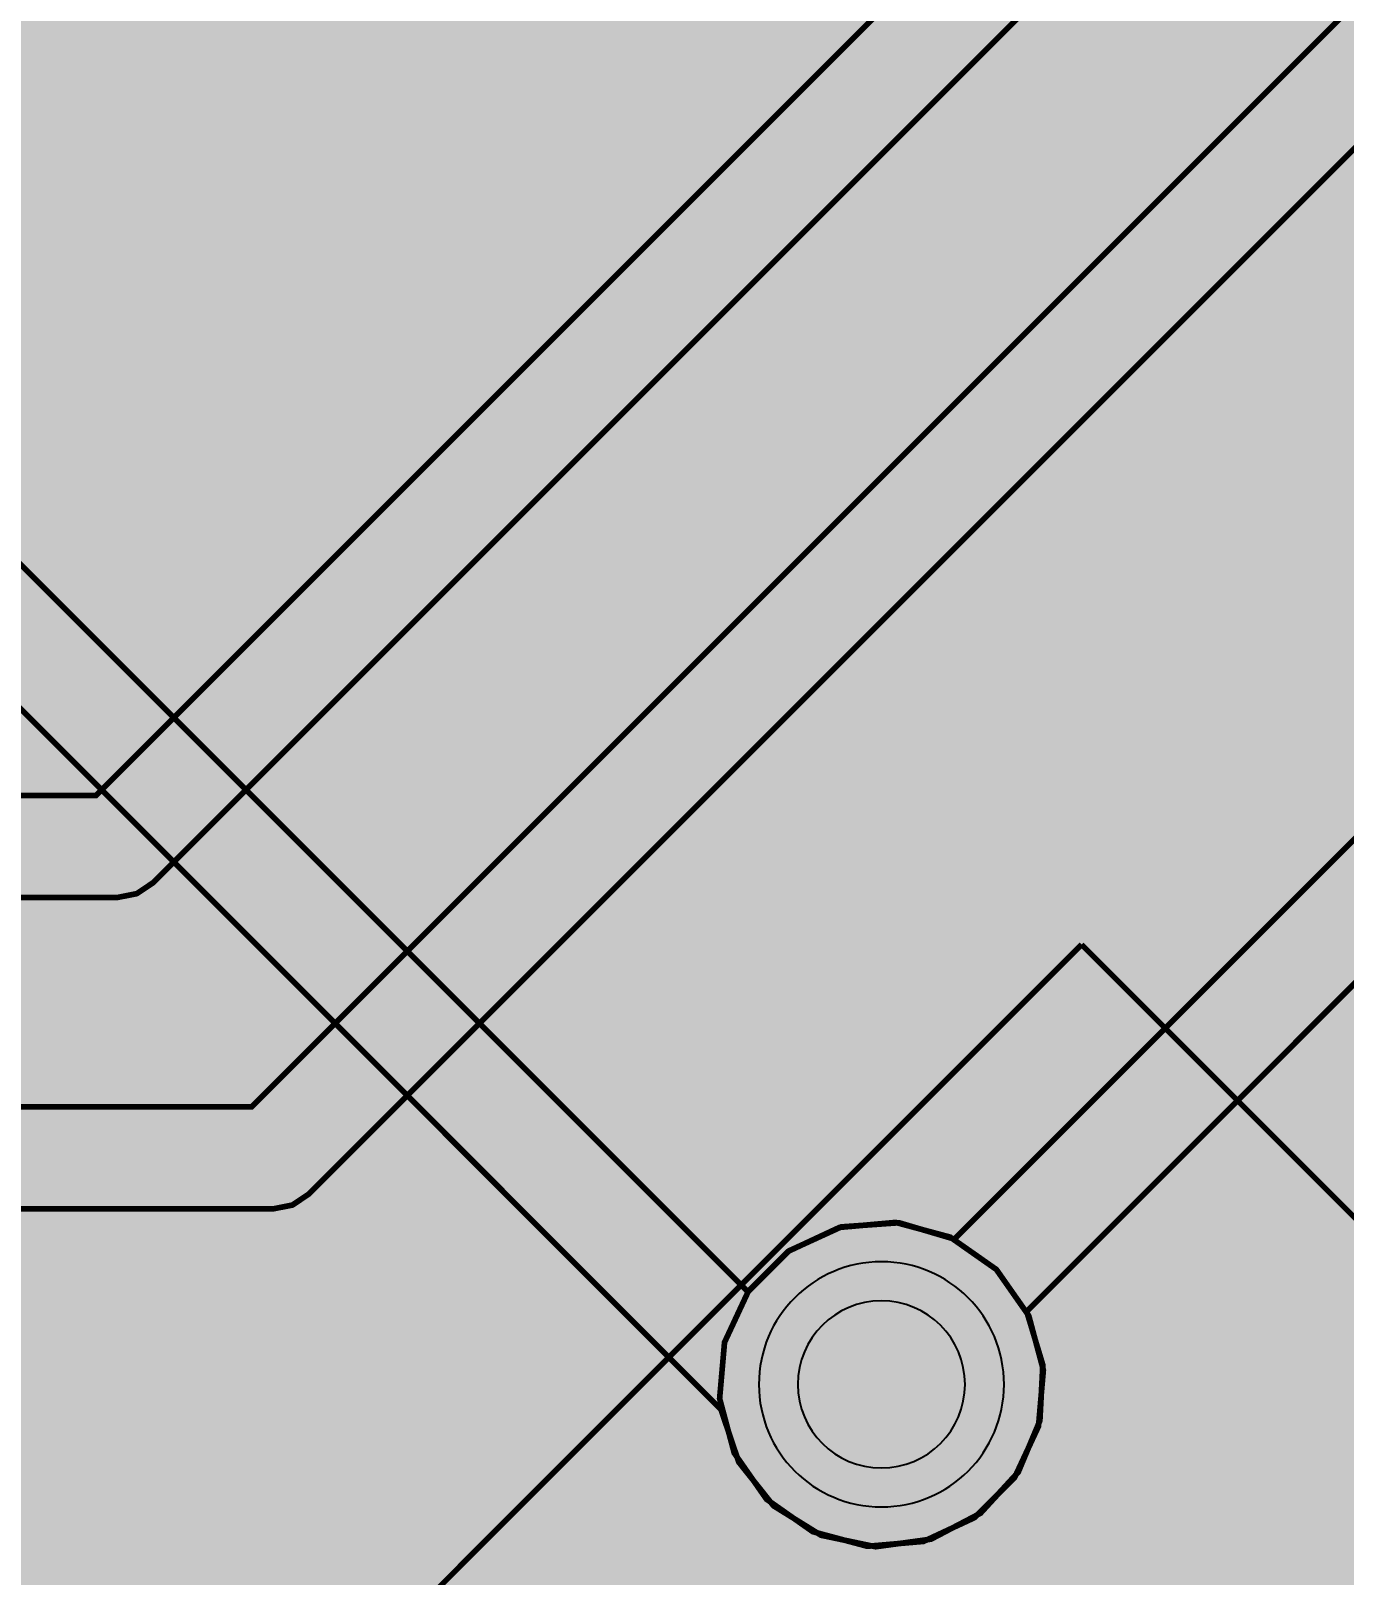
# Model space of a CAD drawing. Header units: millimetres. Extents: x 128 to 251, y -73 to 33.
# Drawn here: x 194.68 to 206.46, y -46.42 to -32.56 of the extents above; entities that cross this region are included whole.
import ezdxf
from ezdxf.enums import TextEntityAlignment as Align

# ---------------------------------------------------------------- set-up
doc = ezdxf.new("R2010")
doc.units = ezdxf.units.MM
doc.header["$MEASUREMENT"] = 0
for name, color, linetype, true_color in [('Bottom-Layer', 7, 'Continuous', 0x0000ff), ('Bottom-Paste-Mask-Layer', 7, 'Continuous', 0x800000), ('Bottom-Silkscreen-Layer', 7, 'Continuous', 0x66cc33), ('Bottom-Solder-Mask-Layer', 7, 'Continuous', 0xaa00ff), ('F.Courtyard', 7, 'Continuous', 0x022880), ('Hole-Layer', 7, 'Continuous', 0x222222), ('Multi-Layer', 7, 'Continuous', 0xc0c0c0), ('Top-Assembly-Layer', 7, 'Continuous', 0x33cc99), ('Top-Layer', 7, 'Continuous', 0xff0000), ('Top-Paste-Mask-Layer', 7, 'Continuous', 0x808080), ('Top-Silkscreen-Layer', 7, 'Continuous', 0xffcc00), ('Top-Solder-Mask-Layer', 7, 'Continuous', 0x800080), ('User.Drawings', 7, 'Continuous', 0x0229e8)]:
    doc.layers.add(name, color=color, linetype=linetype, true_color=true_color)
doc.styles.get("Standard").update_dxf_attribs({"font": 'arial.ttf'})

msp = doc.modelspace()

# ---------------------------------------------------------------- hatches: boundary and pattern name
at = {"layer": 'Bottom-Layer'}
for points in [[(139.908, 21.105), (140.301, 21.105), (139.878, 20.881), (139.56, 20.524), (139.385, 20.08), (139.375, 19.602), (139.531, 19.15), (139.833, 18.78), (140.246, 18.538), (140.716, 18.454), (141.187, 18.538), (141.599, 18.78), (141.902, 19.15), (142.058, 19.602), (142.048, 20.08), (141.873, 20.524), (141.554, 20.881), (141.132, 21.105), (163.541, 21.105), (163.584, 21.107), (163.626, 21.115), (163.864, 21.098), (164.047, 20.945), (164.108, 20.714), (164.107, 20.705), (164.107, 20.695), (164.107, 15.941), (164.15, 15.447), (164.358, 14.996), (164.707, 14.641), (165.154, 14.426), (165.648, 14.374), (166.475, 14.374), (166.293, 14.159), (166.228, 13.885), (166.228, 12.785), (166.31, 12.481), (166.532, 12.258), (166.836, 12.177), (167.936, 12.177), (168.24, 12.258), (168.463, 12.481), (168.544, 12.785), (168.544, 13.885), (168.479, 14.159), (168.298, 14.374), (185.166, 14.376), (185.189, 14.374), (185.213, 14.374), (185.291, 14.376), (185.771, 14.283), (186.183, 14.018), (186.468, 13.621), (186.586, 13.147), (186.586, 10.433), (186.577, 9.929), (186.723, 9.445), (187.009, 9.03), (187.408, 8.722), (187.883, 8.55), (188.387, 8.532), (203.241, 8.641), (202.829, 8.401), (202.526, 8.035), (202.368, 7.586), (202.375, 7.11), (202.545, 6.665), (202.858, 6.307), (203.276, 6.079), (203.747, 6.008), (204.213, 6.105), (204.617, 6.356), (204.909, 6.732), (205.054, 7.185), (205.034, 7.66), (204.851, 8.1), (204.528, 8.449), (204.104, 8.665), (204.634, 8.898), (205.079, 9.268), (205.405, 9.747), (205.585, 10.297), (205.589, 10.327), (205.59, 10.358), (205.591, 13.287), (205.714, 13.592), (205.933, 13.837), (206.223, 13.993), (230.64, 13.993), (230.657, 13.993), (230.674, 13.995), (231.034, 13.948), (231.338, 13.746), (231.522, 13.432), (231.549, 13.07), (231.545, 13.043), (231.544, 13.017), (231.544, -4.89), (231.561, -5.618), (231.753, -6.32), (232.11, -6.955), (232.609, -7.485), (233.221, -7.879), (236.511, -9.687), (236.878, -10.054), (236.878, -18.76), (220.036, -47.654), (220, -47.741), (219.987, -47.835), (219.987, -49.818), (205.252, -65.512), (204.899, -65.718), (204.522, -65.877), (204.798, -65.5), (204.931, -65.051), (204.903, -64.585), (204.719, -64.155), (204.399, -63.813), (203.983, -63.6), (203.519, -63.54), (203.063, -63.642), (202.668, -63.892), (202.381, -64.262), (202.237, -64.706), (202.252, -65.174), (202.424, -65.608), (202.734, -65.959), (202.032, -65.693), (201.412, -65.269), (190.417, -54.469), (189.885, -54.039), (189.272, -53.734), (188.608, -53.57), (187.924, -53.554), (187.252, -53.686), (186.626, -53.961), (186.074, -54.365), (186.07, -54.368), (186.067, -54.372), (179.529, -60.687), (178.91, -61.051), (178.228, -61.276), (177.513, -61.353), (176.799, -61.277), (176.116, -61.053), (175.496, -60.689), (163.679, -48.655), (163.279, -48.335), (162.795, -48.168), (162.283, -48.173), (161.802, -48.349), (161.408, -48.677), (161.394, -48.695), (161.382, -48.713), (159.334, -51.863), (159.102, -52.068), (158.808, -52.169), (158.498, -52.15), (158.218, -52.014), (158.204, -52.004), (158.19, -51.995), (143.718, -43.141), (143.28, -42.7), (142.939, -42.181), (142.708, -41.604), (142.597, -40.993), (142.597, -40.989), (142.597, -40.985), (141.856, -33.79), (142.235, -34.091), (142.696, -34.239), (143.179, -34.217), (143.624, -34.026), (143.974, -33.692), (144.184, -33.256), (144.228, -32.774), (144.1, -32.307), (143.817, -31.914), (143.414, -31.646), (142.942, -31.537), (142.462, -31.599), (142.035, -31.826), (141.714, -32.189), (141.714, -31.591), (141.709, -30.467), (141.709, -2.111), (141.701, -2.033), (141.676, -1.959), (141.427, -1.592), (141.077, -1.321), (140.661, -1.172), (140.629, -1.168), (140.597, -1.166), (139.838, -1.166), (139.818, -1.167), (139.797, -1.168), (139.527, -1.118), (139.336, -0.921), (139.292, -0.649), (139.295, -0.624), (139.296, -0.598), (139.293, 20.608), (139.376, 20.878), (139.588, 21.063), (139.867, 21.107), (139.887, 21.106)], [(196.661, -42.214), (194.409, -42.214), (194.146, -42.045), (193.835, -42.016), (193.544, -42.132), (193.34, -42.368), (193.266, -42.672), (193.34, -42.976), (193.544, -43.212), (193.835, -43.328), (194.146, -43.299), (194.409, -43.13), (196.85, -43.13), (197.026, -43.095), (197.174, -42.996), (211.525, -28.645), (211.625, -28.496), (211.66, -28.321), (211.66, -11.401), (211.828, -11.138), (211.858, -10.827), (211.741, -10.537), (211.505, -10.333), (211.201, -10.259), (210.898, -10.333), (210.661, -10.537), (210.545, -10.827), (210.575, -11.138), (210.743, -11.401), (210.743, -28.131)], [(195.264, -39.42), (176.899, -39.42), (176.655, -38.97), (176.271, -38.632), (175.794, -38.447), (175.282, -38.439), (174.799, -38.607), (174.404, -38.933), (174.146, -39.374), (174.056, -39.878), (174.146, -40.382), (174.404, -40.824), (174.799, -41.149), (175.282, -41.318), (175.794, -41.309), (176.271, -41.124), (176.655, -40.786), (176.899, -40.336), (195.453, -40.336), (195.629, -40.301), (195.777, -40.202), (207.525, -28.455), (207.624, -28.306), (207.659, -28.131), (207.659, -13.878), (207.832, -13.602), (207.853, -13.277), (207.716, -12.981), (207.455, -12.786), (207.132, -12.739), (206.826, -12.851), (206.611, -13.096), (206.538, -13.414), (200.471, -19.481), (200.267, -19.481), (200.023, -19.031), (199.639, -18.693), (199.162, -18.508), (198.65, -18.499), (198.167, -18.668), (197.772, -18.994), (197.514, -19.435), (197.424, -19.939), (197.514, -20.443), (197.772, -20.885), (198.167, -21.21), (198.65, -21.379), (199.162, -21.37), (199.639, -21.185), (200.023, -20.847), (200.267, -20.397), (200.66, -20.397), (200.836, -20.362), (200.984, -20.263), (206.743, -14.505), (206.743, -27.941)], [(201.28, -45.735), (201.695, -46.026), (202.184, -46.157), (202.689, -46.113), (203.148, -45.899), (203.506, -45.54), (203.72, -45.081), (203.764, -44.577), (203.633, -44.088), (203.342, -43.673), (202.928, -43.383), (202.438, -43.251), (201.934, -43.296), (201.475, -43.51), (201.117, -43.868), (200.903, -44.327), (200.859, -44.831), (200.99, -45.32)], [(201.211, -44.704, 1), (203.411, -44.704, 1)]]:
    msp.add_hatch(color=256, dxfattribs=at).paths.add_polyline_path(points)
at = {"layer": 'Bottom-Paste-Mask-Layer'}
msp.add_hatch(color=256, dxfattribs=at).paths.add_polyline_path([(201.211, -44.704, 1), (203.411, -44.704, 1)])
at = {"layer": 'Bottom-Solder-Mask-Layer'}
msp.add_hatch(color=256, dxfattribs=at).paths.add_polyline_path([(201.211, -44.704, 1), (203.411, -44.704, 1)])
at = {"layer": 'Hole-Layer'}
msp.add_hatch(color=256, dxfattribs=at).paths.add_polyline_path([(201.561, -44.704, 1), (203.061, -44.704, 1)])
at = {"layer": 'Multi-Layer'}
msp.add_hatch(color=256, dxfattribs=at).paths.add_polyline_path([(201.211, -44.704, 1), (203.411, -44.704, 1)])
msp.add_hatch(color=256, dxfattribs=at).paths.add_polyline_path([(201.211, -44.704, 1), (203.411, -44.704, 1)])
msp.add_hatch(color=256, dxfattribs=at).paths.add_polyline_path([(201.211, -44.704, 1), (203.411, -44.704, 1)])
at = {"layer": 'Top-Layer'}
for points in [[(139.908, 21.105), (140.301, 21.105), (139.878, 20.881), (139.56, 20.524), (139.385, 20.08), (139.375, 19.602), (139.531, 19.15), (139.833, 18.78), (140.246, 18.538), (140.716, 18.454), (141.187, 18.538), (141.599, 18.78), (141.902, 19.15), (142.058, 19.602), (142.048, 20.08), (141.873, 20.524), (141.554, 20.881), (141.132, 21.105), (163.541, 21.105), (163.584, 21.107), (163.626, 21.115), (163.864, 21.098), (164.047, 20.945), (164.108, 20.714), (164.107, 20.705), (164.107, 20.695), (164.107, 15.941), (164.15, 15.447), (164.358, 14.996), (164.707, 14.641), (165.154, 14.426), (165.648, 14.374), (166.475, 14.374), (166.293, 14.159), (166.228, 13.885), (166.228, 12.825), (162.744, 9.341), (162.645, 9.192), (162.61, 9.017), (162.61, 0.86), (162.441, 0.597), (162.412, 0.286), (162.528, -0.004), (162.765, -0.208), (163.068, -0.282), (163.372, -0.208), (163.608, -0.004), (163.725, 0.286), (163.695, 0.597), (163.526, 0.86), (163.526, 8.827), (166.876, 12.177), (167.936, 12.177), (168.24, 12.258), (168.463, 12.481), (168.544, 12.785), (168.544, 12.877), (178.246, 12.877), (184.334, 6.788), (184.483, 6.689), (184.658, 6.654), (196.026, 6.654), (198.304, 4.375), (198.453, 4.276), (198.628, 4.241), (205.359, 4.241), (205.535, 4.276), (205.683, 4.375), (207.2, 5.892), (208.002, 5.892), (208.263, 5.498), (208.656, 5.234), (209.119, 5.142), (211.019, 5.142), (211.482, 5.234), (211.874, 5.496), (212.136, 5.888), (212.228, 6.35), (212.136, 6.812), (211.874, 7.204), (211.482, 7.466), (211.019, 7.558), (209.119, 7.558), (208.656, 7.466), (208.263, 7.202), (208.002, 6.808), (207.01, 6.808), (206.835, 6.773), (206.686, 6.674), (205.17, 5.157), (198.818, 5.157), (196.539, 7.436), (196.391, 7.535), (196.215, 7.57), (184.848, 7.57), (178.759, 13.659), (178.611, 13.758), (178.435, 13.793), (168.544, 13.793), (168.544, 13.885), (168.479, 14.159), (168.298, 14.374), (185.166, 14.376), (185.189, 14.374), (185.213, 14.374), (185.291, 14.376), (185.771, 14.283), (186.183, 14.018), (186.468, 13.621), (186.586, 13.147), (186.586, 10.433), (186.577, 9.929), (186.723, 9.445), (187.009, 9.03), (187.408, 8.722), (187.883, 8.55), (188.387, 8.532), (203.241, 8.641), (202.829, 8.401), (202.526, 8.035), (202.368, 7.586), (202.375, 7.11), (202.545, 6.665), (202.858, 6.307), (203.276, 6.079), (203.747, 6.008), (204.213, 6.105), (204.617, 6.356), (204.909, 6.732), (205.054, 7.185), (205.034, 7.66), (204.851, 8.1), (204.528, 8.449), (204.104, 8.665), (204.634, 8.898), (205.079, 9.268), (205.405, 9.747), (205.585, 10.297), (205.589, 10.327), (205.59, 10.358), (205.591, 13.287), (205.714, 13.592), (205.933, 13.837), (206.223, 13.993), (230.64, 13.993), (230.657, 13.993), (230.674, 13.995), (231.034, 13.948), (231.338, 13.746), (231.522, 13.432), (231.549, 13.07), (231.545, 13.043), (231.544, 13.017), (231.544, -4.89), (231.561, -5.618), (231.753, -6.32), (232.11, -6.955), (232.609, -7.485), (233.221, -7.879), (236.511, -9.687), (236.878, -10.054), (236.878, -18.76), (220.036, -47.654), (220, -47.741), (219.987, -47.835), (219.987, -49.818), (205.252, -65.512), (204.899, -65.718), (204.522, -65.877), (204.798, -65.5), (204.931, -65.051), (204.903, -64.585), (204.719, -64.155), (204.399, -63.813), (203.983, -63.6), (203.519, -63.54), (203.063, -63.642), (202.668, -63.892), (202.381, -64.262), (202.237, -64.706), (202.252, -65.174), (202.424, -65.608), (202.734, -65.959), (202.032, -65.693), (201.412, -65.269), (190.417, -54.469), (189.885, -54.039), (189.272, -53.734), (188.608, -53.57), (187.924, -53.554), (187.252, -53.686), (186.626, -53.961), (186.074, -54.365), (186.07, -54.368), (186.067, -54.372), (179.529, -60.687), (178.91, -61.051), (178.228, -61.276), (177.513, -61.353), (176.799, -61.277), (176.116, -61.053), (175.496, -60.689), (163.679, -48.655), (163.279, -48.335), (162.795, -48.168), (162.283, -48.173), (161.802, -48.349), (161.408, -48.677), (161.394, -48.695), (161.382, -48.713), (159.334, -51.863), (159.102, -52.068), (158.808, -52.169), (158.498, -52.15), (158.218, -52.014), (158.204, -52.004), (158.19, -51.995), (143.718, -43.141), (143.28, -42.7), (142.939, -42.181), (142.708, -41.604), (142.597, -40.993), (142.597, -40.989), (142.597, -40.985), (141.856, -33.79), (142.235, -34.091), (142.696, -34.239), (143.179, -34.217), (143.624, -34.026), (143.974, -33.692), (144.184, -33.256), (144.228, -32.774), (144.1, -32.307), (143.817, -31.914), (143.414, -31.646), (142.942, -31.537), (142.462, -31.599), (142.035, -31.826), (141.714, -32.189), (141.714, -31.591), (141.709, -30.467), (141.709, -2.111), (141.701, -2.033), (141.676, -1.959), (141.427, -1.592), (141.077, -1.321), (140.661, -1.172), (140.629, -1.168), (140.597, -1.166), (139.838, -1.166), (139.818, -1.167), (139.797, -1.168), (139.527, -1.118), (139.336, -0.921), (139.292, -0.649), (139.295, -0.624), (139.296, -0.598), (139.293, 20.608), (139.376, 20.878), (139.588, 21.063), (139.867, 21.107), (139.887, 21.106)], [(230.174, -4.128), (225.228, -9.074), (225.129, -9.223), (225.094, -9.398), (225.094, -21.273), (202.966, -43.401), (202.469, -43.254), (201.951, -43.291), (201.479, -43.507), (201.113, -43.874), (185.283, -28.044), (185.216, -27.738), (185.017, -27.497), (184.73, -27.375), (184.418, -27.397), (184.151, -27.56), (183.988, -27.826), (183.966, -28.138), (184.089, -28.426), (184.33, -28.625), (184.635, -28.691), (200.87, -44.927), (201.031, -45.402), (201.343, -45.794), (201.769, -46.058), (202.259, -46.161), (202.756, -46.093), (203.2, -45.86), (203.539, -45.491), (203.733, -45.029), (203.759, -44.529), (203.614, -44.049), (225.876, -21.787), (225.976, -21.638), (226.011, -21.463), (226.011, -9.588), (230.956, -4.642), (231.056, -4.493), (231.091, -4.318), (231.091, 0.381), (231.056, 0.556), (230.956, 0.705), (230.067, 1.594), (229.919, 1.693), (229.743, 1.728), (229.387, 1.728), (229.126, 2.122), (228.733, 2.386), (228.269, 2.478), (226.369, 2.478), (225.907, 2.386), (225.515, 2.124), (225.253, 1.732), (225.161, 1.27), (225.253, 0.808), (225.515, 0.416), (225.907, 0.154), (226.369, 0.062), (228.269, 0.062), (228.733, 0.154), (229.126, 0.418), (229.387, 0.812), (229.554, 0.812), (230.174, 0.191)], [(201.211, -44.704, 1), (203.411, -44.704, 1)]]:
    msp.add_hatch(color=256, dxfattribs=at).paths.add_polyline_path(points)
at = {"layer": 'Top-Paste-Mask-Layer'}
msp.add_hatch(color=256, dxfattribs=at).paths.add_polyline_path([(201.211, -44.704, 1), (203.411, -44.704, 1)])
at = {"layer": 'Top-Silkscreen-Layer'}
for points in [[(189.224, -35.693), (189.144, -35.701), (189.042, -35.712), (188.985, -35.721), (188.893, -35.737), (188.858, -35.743), (188.779, -35.757), (188.736, -35.766), (188.684, -35.777), (188.656, -35.786), (188.597, -35.803), (188.563, -35.812), (188.526, -35.82), (188.491, -35.831), (188.455, -35.842), (188.424, -35.856), (188.407, -35.862), (188.388, -35.843), (188.369, -35.82), (188.261, -35.831), (188.206, -35.883), (188.194, -35.898), (188.181, -35.922), (188.169, -35.941), (188.154, -35.962), (188.133, -35.988), (188.112, -36.013), (188.099, -36.033), (188.086, -36.055), (188.074, -36.076), (188.064, -36.094), (188.049, -36.115), (188.033, -36.138), (188.021, -36.157), (188.008, -36.179), (187.995, -36.201), (187.983, -36.222), (187.97, -36.247), (187.957, -36.269), (187.947, -36.29), (187.931, -36.318), (187.913, -36.346), (187.901, -36.37), (187.888, -36.389), (187.876, -36.413), (187.868, -36.43), (187.845, -36.459), (187.833, -36.479), (187.815, -36.506), (187.799, -36.532), (187.784, -36.56), (187.766, -36.588), (187.754, -36.61), (187.741, -36.634), (187.728, -36.655), (187.716, -36.679), (187.7, -36.711), (187.687, -36.735), (187.677, -36.756), (187.665, -36.786), (187.65, -36.815), (187.637, -36.836), (187.624, -36.862), (187.611, -36.888), (187.601, -36.9), (187.586, -36.929), (187.571, -36.969), (187.558, -36.995), (187.537, -37.028), (187.516, -37.063), (187.501, -37.087), (187.488, -37.108), (187.477, -37.139), (187.473, -37.161), (187.452, -37.192), (187.439, -37.221), (187.423, -37.252), (187.412, -37.278), (187.399, -37.31), (187.385, -37.339), (187.37, -37.365), (187.357, -37.396), (187.347, -37.423), (187.334, -37.45), (187.318, -37.485), (187.311, -37.509), (187.291, -37.547), (187.278, -37.578), (187.265, -37.615), (187.26, -37.633), (187.228, -37.682), (187.213, -37.716), (187.199, -37.748), (187.184, -37.781), (187.169, -37.814), (187.156, -37.844), (187.143, -37.878), (187.13, -37.913), (187.118, -37.95), (187.105, -37.986), (187.092, -38.027), (187.08, -38.067), (187.067, -38.103), (187.057, -38.135), (187.036, -38.199), (187.031, -38.218), (187.011, -38.275), (187, -38.303), (186.986, -38.346), (186.974, -38.388), (186.951, -38.454), (186.938, -38.493), (186.923, -38.546), (186.911, -38.588), (186.889, -38.659), (186.876, -38.702), (186.866, -38.756), (186.855, -38.808), (186.84, -38.865), (186.826, -38.928), (186.811, -39), (186.8, -39.06), (186.787, -39.124), (186.773, -39.2), (186.759, -39.277), (186.746, -39.35), (186.733, -39.433), (186.72, -39.523), (186.707, -39.626), (186.697, -39.704), (186.69, -39.855), (186.69, -40.005), (186.909, -40.005), (187.128, -40.005), (187.129, -39.836), (187.128, -39.655), (187.135, -39.51), (187.143, -39.485), (187.148, -39.44), (187.151, -39.267), (187.166, -39.187), (187.181, -39.045), (187.191, -38.973), (187.206, -38.857), (187.216, -38.805), (187.232, -38.717), (187.246, -38.644), (187.259, -38.581), (187.271, -38.521), (187.284, -38.475), (187.287, -38.446), (187.316, -38.441), (187.351, -38.431), (187.452, -38.422), (187.581, -38.412), (188.278, -38.411), (188.4, -38.422), (188.507, -38.427), (188.626, -38.444), (188.706, -38.455), (188.785, -38.466), (188.867, -38.477), (188.923, -38.487), (188.977, -38.495), (189.014, -38.505), (189.055, -38.514), (189.094, -38.518), (189.187, -38.538), (189.247, -38.548), (189.3, -38.559), (189.358, -38.57), (189.416, -38.58), (189.493, -38.594), (189.529, -38.602), (189.61, -38.617), (189.636, -38.624), (189.719, -38.639), (189.753, -38.647), (189.805, -38.659), (189.855, -38.67), (189.906, -38.68), (189.949, -38.689), (190.017, -38.703), (190.054, -38.712), (190.103, -38.724), (190.149, -38.734), (190.18, -38.744), (190.288, -38.772), (190.328, -38.78), (190.379, -38.793), (190.435, -38.806), (190.48, -38.817), (190.528, -38.828), (190.575, -38.838), (190.634, -38.851), (190.677, -38.862), (190.72, -38.871), (190.762, -38.881), (190.81, -38.895), (190.857, -38.906), (190.91, -38.917), (190.952, -38.925), (191.009, -38.94), (191.038, -38.949), (191.082, -38.96), (191.125, -38.971), (191.168, -38.982), (191.218, -38.994), (191.256, -39.006), (191.32, -39.023), (191.386, -39.043), (191.419, -39.054), (191.469, -39.064), (191.521, -39.077), (191.562, -39.086), (191.599, -39.094), (191.646, -39.108), (191.696, -39.121), (191.743, -39.13), (191.792, -39.141), (191.841, -39.153), (191.881, -39.161), (191.945, -39.176), (191.979, -39.185), (192.025, -39.196), (192.071, -39.207), (192.117, -39.218), (192.165, -39.228), (192.208, -39.24), (192.253, -39.25), (192.359, -39.277), (192.408, -39.289), (192.447, -39.296), (192.494, -39.308), (192.559, -39.322), (192.615, -39.335), (192.668, -39.343), (192.721, -39.353), (192.784, -39.366), (192.839, -39.377), (192.926, -39.39), (192.962, -39.397), (193.054, -39.412), (193.094, -39.421), (193.157, -39.432), (193.212, -39.44), (193.312, -39.455), (193.363, -39.464), (193.438, -39.476), (193.508, -39.486), (193.582, -39.498), (193.665, -39.509), (193.719, -39.519), (193.772, -39.528), (193.823, -39.532), (193.93, -39.55), (194.009, -39.556), (194.123, -39.57), (194.248, -39.58), (194.367, -39.59), (194.562, -39.603), (194.678, -39.61), (194.958, -39.625), (195.173, -39.632), (195.993, -39.631), (196.087, -39.625), (196.218, -39.609), (196.29, -39.601), (196.37, -39.591), (196.43, -39.58), (196.5, -39.567), (196.56, -39.556), (196.615, -39.545), (196.667, -39.531), (196.768, -39.505), (196.806, -39.497), (196.844, -39.486), (196.875, -39.477), (196.924, -39.464), (196.959, -39.454), (197.004, -39.444), (197.043, -39.432), (197.084, -39.422), (197.124, -39.41), (197.167, -39.397), (197.201, -39.386), (197.23, -39.378), (197.266, -39.367), (197.303, -39.355), (197.341, -39.344), (197.377, -39.332), (197.41, -39.321), (197.45, -39.307), (197.477, -39.296), (197.496, -39.29), (197.51, -39.283), (197.57, -39.26), (197.625, -39.238), (197.648, -39.228), (197.677, -39.217), (197.705, -39.207), (197.732, -39.196), (197.757, -39.184), (197.78, -39.176), (197.809, -39.166), (197.84, -39.153), (197.867, -39.142), (197.902, -39.129), (197.937, -39.116), (197.958, -39.107), (197.984, -39.096), (198.008, -39.086), (198.034, -39.075), (198.06, -39.064), (198.081, -39.055), (198.154, -39.018), (198.17, -39.008), (198.181, -39.004), (198.205, -38.994), (198.235, -38.981), (198.259, -38.97), (198.281, -38.959), (198.3, -38.948), (198.32, -38.94), (198.35, -38.929), (198.373, -38.918), (198.393, -38.908), (198.426, -38.893), (198.447, -38.882), (198.461, -38.873), (198.489, -38.86), (198.513, -38.849), (198.544, -38.836), (198.571, -38.824), (198.592, -38.813), (198.639, -38.79), (198.676, -38.77), (198.689, -38.763), (198.704, -38.755), (198.721, -38.746), (198.73, -38.74), (198.755, -38.725), (198.78, -38.71), (198.8, -38.702), (198.828, -38.688), (198.846, -38.677), (198.862, -38.669), (198.886, -38.658), (198.905, -38.647), (198.929, -38.636), (198.955, -38.623), (198.969, -38.613), (198.985, -38.605), (199.009, -38.593), (199.031, -38.58), (199.046, -38.57), (199.062, -38.561), (199.076, -38.553), (199.099, -38.54), (199.123, -38.527), (199.135, -38.518), (199.148, -38.51), (199.168, -38.5), (199.194, -38.487), (199.211, -38.475), (199.223, -38.467), (199.245, -38.456), (199.266, -38.445), (199.284, -38.435), (199.307, -38.422), (199.331, -38.409), (199.351, -38.398), (199.364, -38.391), (199.39, -38.376), (199.409, -38.364), (199.424, -38.355), (199.439, -38.346), (199.459, -38.336), (199.483, -38.324), (199.534, -38.293), (199.568, -38.271), (199.606, -38.246), (199.623, -38.235), (199.629, -38.231), (199.646, -38.222), (199.67, -38.207), (199.703, -38.184), (199.74, -38.162), (199.79, -38.131), (199.81, -38.119), (199.822, -38.111), (199.843, -38.1), (199.868, -38.087), (199.885, -38.076), (199.9, -38.065), (199.916, -38.054), (199.928, -38.046), (199.939, -38.037), (199.993, -38.003), (200.016, -37.989), (200.025, -37.982), (200.04, -37.971), (200.055, -37.958), (200.065, -37.951), (200.088, -37.94), (200.114, -37.925), (200.126, -37.915), (200.139, -37.906), (200.154, -37.895), (200.169, -37.885), (200.224, -37.851), (200.246, -37.84), (200.256, -37.832), (200.271, -37.819), (200.284, -37.807), (200.292, -37.801), (200.31, -37.79), (200.328, -37.779), (200.379, -37.746), (200.401, -37.732), (200.411, -37.722), (200.424, -37.713), (200.437, -37.704), (200.449, -37.694), (200.474, -37.68), (200.504, -37.659), (200.532, -37.639), (200.548, -37.629), (200.564, -37.617), (200.597, -37.593), (200.628, -37.571), (200.658, -37.552), (200.691, -37.53), (200.723, -37.507), (200.742, -37.488), (200.751, -37.48), (200.863, -37.402), (200.884, -37.388), (200.892, -37.38), (200.9, -37.371), (200.97, -37.324), (201.027, -37.28), (201.068, -37.249), (201.08, -37.242), (201.174, -37.161), (201.182, -37.156), (201.282, -37.081), (201.278, -37.032), (201.259, -37.017), (200.61, -37.017), (199.953, -37.013), (199.96, -36.975), (199.974, -36.951), (199.989, -36.923), (199.999, -36.907), (200.011, -36.887), (200.027, -36.86), (200.043, -36.833), (200.055, -36.81), (200.068, -36.789), (200.081, -36.764), (200.088, -36.748), (200.106, -36.719), (200.113, -36.705), (200.131, -36.676), (200.142, -36.66), (200.155, -36.646), (200.186, -36.598), (200.208, -36.566), (200.217, -36.553), (200.23, -36.532), (200.243, -36.51), (200.256, -36.491), (200.269, -36.471), (200.282, -36.446), (200.295, -36.423), (200.308, -36.4), (200.32, -36.379), (200.333, -36.356), (200.345, -36.335), (200.358, -36.313), (200.368, -36.293), (200.386, -36.263), (200.393, -36.251), (200.411, -36.221), (200.421, -36.206), (200.435, -36.187), (200.444, -36.17), (200.472, -36.13), (200.525, -36.053), (200.532, -36.015), (200.531, -35.986), (200.512, -35.981), (200.427, -35.99), (200.4, -36.007), (200.381, -36.019), (200.368, -36.022), (200.344, -36.032), (200.316, -36.046), (200.294, -36.056), (200.266, -36.069), (200.243, -36.078), (200.224, -36.089), (200.196, -36.104), (200.173, -36.112), (200.145, -36.123), (200.118, -36.134), (200.096, -36.142), (200.068, -36.155), (200.046, -36.166), (200.026, -36.179), (200.009, -36.19), (199.996, -36.194), (199.971, -36.204), (199.941, -36.217), (199.917, -36.228), (199.891, -36.239), (199.866, -36.25), (199.837, -36.26), (199.811, -36.271), (199.781, -36.282), (199.747, -36.293), (199.723, -36.304), (199.692, -36.317), (199.666, -36.327), (199.64, -36.338), (199.607, -36.349), (199.582, -36.355), (199.536, -36.375), (199.513, -36.385), (199.486, -36.396), (199.461, -36.402), (199.429, -36.415), (199.404, -36.426), (199.381, -36.436), (199.356, -36.447), (199.331, -36.454), (199.308, -36.465), (199.281, -36.473), (199.248, -36.483), (199.208, -36.496), (199.176, -36.508), (199.154, -36.516), (199.104, -36.533), (199.086, -36.538), (199.043, -36.552), (199.013, -36.561), (198.951, -36.579), (198.922, -36.585), (198.895, -36.593), (198.858, -36.605), (198.819, -36.615), (198.777, -36.628), (198.741, -36.638), (198.707, -36.649), (198.666, -36.66), (198.621, -36.673), (198.587, -36.685), (198.573, -36.688), (198.539, -36.698), (198.493, -36.711), (198.462, -36.722), (198.433, -36.731), (198.373, -36.744), (198.33, -36.754), (198.269, -36.77), (198.25, -36.774), (198.186, -36.788), (198.14, -36.797), (198.085, -36.809), (198.029, -36.82), (197.972, -36.831), (197.912, -36.843), (197.858, -36.853), (197.798, -36.865), (197.736, -36.875), (197.673, -36.886), (197.609, -36.896), (197.539, -36.912), (197.493, -36.918), (197.453, -36.924), (197.427, -36.93), (197.389, -36.939), (197.248, -36.958), (197.165, -36.969), (197.08, -36.98), (197.006, -36.989), (196.839, -37.004), (196.775, -37.01), (196.498, -37.026), (195.698, -37.028), (195.658, -37.02), (195.518, -37.013), (195.382, -37.004), (195.216, -36.989), (195.156, -36.983), (195.045, -36.967), (194.974, -36.959), (194.903, -36.944), (194.845, -36.935), (194.719, -36.911), (194.651, -36.896), (194.594, -36.886), (194.54, -36.875), (194.485, -36.864), (194.425, -36.852), (194.37, -36.841), (194.325, -36.832), (194.263, -36.817), (194.233, -36.808), (194.189, -36.797), (194.146, -36.786), (194.1, -36.776), (194.054, -36.765), (194.013, -36.754), (193.975, -36.743), (193.945, -36.732), (193.905, -36.72), (193.87, -36.71), (193.844, -36.704), (193.813, -36.691), (193.714, -36.656), (193.682, -36.645), (193.662, -36.637), (193.635, -36.628), (193.605, -36.618), (193.566, -36.605), (193.533, -36.594), (193.509, -36.585), (193.477, -36.574), (193.438, -36.561), (193.411, -36.551), (193.385, -36.54), (193.357, -36.529), (193.329, -36.518), (193.306, -36.509), (193.282, -36.498), (193.25, -36.485), (193.217, -36.474), (193.183, -36.462), (193.155, -36.452), (193.133, -36.444), (193.113, -36.433), (193.086, -36.422), (193.068, -36.413), (193.052, -36.405), (193.025, -36.393), (192.989, -36.381), (192.953, -36.368), (192.929, -36.357), (192.903, -36.349), (192.87, -36.339), (192.834, -36.325), (192.806, -36.315), (192.777, -36.304), (192.744, -36.293), (192.709, -36.282), (192.678, -36.271), (192.649, -36.26), (192.618, -36.25), (192.588, -36.239), (192.553, -36.228), (192.52, -36.217), (192.489, -36.206), (192.466, -36.196), (192.437, -36.187), (192.361, -36.16), (192.334, -36.149), (192.285, -36.134), (192.256, -36.125), (192.21, -36.112), (192.185, -36.102), (192.148, -36.091), (192.113, -36.081), (192.071, -36.068), (192.034, -36.057), (191.996, -36.046), (191.95, -36.034), (191.909, -36.023), (191.878, -36.015), (191.825, -36.001), (191.799, -35.992), (191.755, -35.981), (191.714, -35.97), (191.674, -35.958), (191.636, -35.948), (191.602, -35.937), (191.503, -35.91), (191.458, -35.9), (191.41, -35.887), (191.365, -35.877), (191.322, -35.866), (191.269, -35.854), (191.218, -35.843), (191.157, -35.833), (191.096, -35.821), (191.077, -35.811), (190.989, -35.803), (190.92, -35.788), (190.866, -35.779), (190.767, -35.764), (190.723, -35.756), (190.643, -35.744), (190.567, -35.733), (190.488, -35.723), (190.394, -35.712), (190.271, -35.701), (190.175, -35.693), (189.7, -35.687)], [(198.831, -37.088), (198.902, -37.126), (198.946, -37.178), (198.961, -37.21), (198.957, -37.41), (198.944, -37.442), (198.93, -37.469), (198.964, -37.539), (198.995, -37.548), (199.02, -37.56), (199.043, -37.573), (199.055, -37.583), (199.068, -37.593), (199.079, -37.605), (199.15, -37.709), (199.163, -37.734), (199.17, -37.754), (199.18, -37.797), (199.131, -37.987), (199.119, -38.005), (199.011, -38.089), (198.992, -38.102), (198.987, -38.106), (198.915, -38.141), (198.888, -38.151), (198.869, -38.16), (198.842, -38.171), (198.809, -38.183), (198.773, -38.196), (198.743, -38.207), (198.697, -38.218), (198.647, -38.229), (198.568, -38.235), (198.5, -38.235), (198.494, -38.224), (198.484, -38.213), (198.473, -38.182), (198.458, -38.125), (198.437, -38.067), (198.415, -38.003), (198.399, -37.951), (198.386, -37.92), (198.376, -37.897), (198.359, -37.844), (198.347, -37.81), (198.334, -37.776), (198.321, -37.737), (198.308, -37.698), (198.295, -37.661), (198.281, -37.624), (198.269, -37.59), (198.257, -37.556), (198.244, -37.523), (198.228, -37.478), (198.219, -37.446), (198.208, -37.417), (198.206, -37.281), (198.233, -37.256), (198.259, -37.238), (198.27, -37.23), (198.292, -37.219), (198.318, -37.208), (198.341, -37.197), (198.368, -37.184), (198.391, -37.174), (198.416, -37.163), (198.441, -37.152), (198.466, -37.142), (198.503, -37.129), (198.535, -37.119), (198.651, -37.09)], [(197.838, -37.402), (197.906, -37.464), (197.918, -37.479), (197.959, -37.552), (197.975, -37.603), (197.99, -37.651), (198.002, -37.7), (198.015, -37.747), (198.029, -37.811), (198.042, -37.867), (198.056, -37.945), (198.07, -38.03), (198.067, -38.261), (198.053, -38.313), (198.046, -38.342), (198.028, -38.379), (198.015, -38.402), (198.002, -38.423), (197.934, -38.504), (197.869, -38.542), (197.828, -38.555), (197.607, -38.554), (197.565, -38.542), (197.518, -38.527), (197.497, -38.518), (197.466, -38.506), (197.44, -38.493), (197.328, -38.4), (197.318, -38.388), (197.302, -38.367), (197.29, -38.347), (197.277, -38.325), (197.265, -38.304), (197.239, -38.246), (197.219, -38.192), (197.204, -38.145), (197.193, -38.112), (197.178, -38.075), (197.163, -38.04), (197.153, -38.006), (197.135, -37.96), (197.126, -37.926), (197.113, -37.888), (197.1, -37.849), (197.087, -37.808), (197.074, -37.759), (197.058, -37.697), (197.061, -37.551), (197.074, -37.53), (197.089, -37.515), (197.104, -37.504), (197.144, -37.5), (197.184, -37.5), (197.213, -37.522), (197.242, -37.549), (197.254, -37.57), (197.269, -37.602), (197.282, -37.636), (197.295, -37.67), (197.306, -37.706), (197.326, -37.775), (197.351, -37.861), (197.368, -37.922), (197.381, -37.961), (197.391, -38.003), (197.404, -38.048), (197.417, -38.089), (197.43, -38.124), (197.445, -38.165), (197.457, -38.203), (197.47, -38.232), (197.486, -38.264), (197.496, -38.285), (197.509, -38.307), (197.522, -38.324), (197.575, -38.362), (197.791, -38.276), (197.799, -38.235), (197.801, -38.082), (197.791, -37.981), (197.778, -37.895), (197.765, -37.833), (197.748, -37.749), (197.736, -37.705), (197.723, -37.664), (197.71, -37.623), (197.696, -37.581), (197.698, -37.447), (197.71, -37.426)], [(198.619, -37.276), (198.594, -37.284), (198.554, -37.294), (198.513, -37.305), (198.478, -37.316), (198.395, -37.347), (198.399, -37.383), (198.412, -37.403), (198.424, -37.429), (198.437, -37.455), (198.452, -37.485), (198.465, -37.513), (198.475, -37.534), (198.488, -37.557), (198.537, -37.596), (198.786, -37.343), (198.778, -37.326), (198.737, -37.29), (198.724, -37.282)], [(196.291, -37.625), (196.379, -37.732), (196.392, -37.765), (196.405, -37.806), (196.415, -37.85), (196.448, -37.974), (196.46, -38.035), (196.476, -38.14), (196.487, -38.244), (196.499, -38.398), (196.516, -38.586), (196.524, -38.613), (196.547, -38.653), (196.645, -38.665), (196.743, -38.656), (196.833, -38.645), (196.892, -38.634), (196.948, -38.623), (197.188, -38.626), (197.204, -38.634), (197.204, -38.692), (197.192, -38.71), (197.121, -38.755), (197.098, -38.764), (197.056, -38.776), (197.015, -38.787), (196.966, -38.798), (196.918, -38.809), (196.867, -38.82), (196.804, -38.832), (196.745, -38.843), (196.694, -38.852), (196.638, -38.862), (196.557, -38.871), (196.365, -38.875), (196.304, -38.822), (196.288, -38.73), (196.277, -38.65), (196.267, -38.602), (196.26, -38.509), (196.247, -38.427), (196.235, -38.35), (196.222, -38.276), (196.209, -38.198), (196.196, -38.117), (196.183, -38.04), (196.17, -37.959), (196.159, -37.835), (196.157, -37.73), (196.17, -37.706), (196.184, -37.675), (196.273, -37.623)], [(198.814, -37.69), (198.759, -37.698), (198.708, -37.71), (198.673, -37.723), (198.646, -37.734), (198.624, -37.743), (198.595, -37.754), (198.571, -37.77), (198.577, -37.874), (198.587, -37.912), (198.599, -37.955), (198.612, -38), (198.72, -38.048), (198.759, -38.035), (198.779, -38.026), (198.807, -38.015), (198.835, -38.005), (198.863, -37.99), (198.885, -37.978), (198.897, -37.971), (198.994, -37.788), (198.984, -37.768), (198.901, -37.7), (198.86, -37.691), (198.834, -37.685)], [(195.634, -37.701), (195.663, -37.711), (195.685, -37.719), (195.709, -37.734), (195.817, -37.827), (195.827, -37.849), (195.826, -37.99), (195.75, -37.993), (195.723, -37.981), (195.7, -37.972), (195.681, -37.961), (195.65, -37.945), (195.497, -37.952), (195.489, -37.956), (195.382, -38.067), (195.371, -38.089), (195.359, -38.124), (195.345, -38.166), (195.345, -38.407), (195.359, -38.462), (195.371, -38.509), (195.382, -38.538), (195.395, -38.57), (195.409, -38.597), (195.425, -38.624), (195.436, -38.643), (195.449, -38.665), (195.467, -38.689), (195.476, -38.699), (195.481, -38.705), (195.56, -38.776), (195.634, -38.802), (195.738, -38.799), (195.782, -38.789), (195.819, -38.776), (195.964, -38.771), (195.979, -38.79), (195.981, -38.911), (195.97, -38.931), (195.905, -38.991), (195.888, -38.999), (195.858, -39.012), (195.832, -39.024), (195.791, -39.034), (195.741, -39.046), (195.512, -39.046), (195.475, -39.036), (195.435, -39.023), (195.41, -39.013), (195.388, -39.002), (195.365, -38.989), (195.293, -38.93), (195.28, -38.922), (195.273, -38.916), (195.259, -38.896), (195.238, -38.87), (195.227, -38.858), (195.222, -38.853), (195.205, -38.817), (195.161, -38.718), (195.117, -38.559), (195.104, -38.482), (195.102, -38.213), (195.12, -38.105), (195.133, -38.056), (195.156, -37.99), (195.179, -37.936), (195.191, -37.91), (195.201, -37.895), (195.214, -37.874), (195.227, -37.855), (195.244, -37.833), (195.331, -37.758), (195.395, -37.722), (195.426, -37.713), (195.461, -37.703)]]:
    msp.add_hatch(color=256, dxfattribs=at).paths.add_polyline_path(points)
at = {"layer": 'Top-Solder-Mask-Layer'}
msp.add_hatch(color=256, dxfattribs=at).paths.add_polyline_path([(201.211, -44.704, 1), (203.411, -44.704, 1)])

# ---------------------------------------------------------------- linework, layer by layer
at = {"layer": 'Bottom-Layer'}
for points, const_width in [([(206.743, -27.941), (195.264, -39.42), (176.899, -39.42), (176.655, -38.97), (176.271, -38.632), (175.794, -38.447), (175.282, -38.439), (174.799, -38.607), (174.404, -38.933), (174.146, -39.374), (174.056, -39.878), (174.146, -40.382), (174.404, -40.824), (174.799, -41.149), (175.282, -41.318), (175.794, -41.309), (176.271, -41.124), (176.655, -40.786), (176.899, -40.336), (195.453, -40.336), (195.629, -40.301), (195.777, -40.202), (207.525, -28.455)], 0.0508), ([(210.743, -28.131), (196.661, -42.214), (194.409, -42.214), (194.146, -42.045), (193.835, -42.016), (193.544, -42.132), (193.34, -42.368), (193.266, -42.672), (193.34, -42.976), (193.544, -43.212), (193.835, -43.328), (194.146, -43.299), (194.409, -43.13), (196.85, -43.13), (197.026, -43.095), (197.174, -42.996), (211.525, -28.645)], 0.0508), ([(195.453, -39.878), (207.201, -28.131)], 0.2), ([(196.85, -42.672), (211.201, -28.321)], 0.2), ([(175.514, -39.878), (195.453, -39.878)], 0.2), ([(196.85, -42.672), (193.929, -42.672)], 0.2)]:
    msp.add_lwpolyline(points, dxfattribs=dict(at, const_width=const_width))
at = {"layer": 'Bottom-Layer', "const_width": 0.0508}
msp.add_lwpolyline([(201.28, -45.735), (201.695, -46.026), (202.184, -46.157), (202.689, -46.113), (203.148, -45.899), (203.506, -45.54), (203.72, -45.081), (203.764, -44.577), (203.633, -44.088), (203.342, -43.673), (202.928, -43.383), (202.438, -43.251), (201.934, -43.296), (201.475, -43.51), (201.117, -43.868), (200.903, -44.327), (200.859, -44.831), (200.99, -45.32)], close=True, dxfattribs=at)
at = {"layer": 'Bottom-Layer'}
msp.add_lwpolyline([(201.211, -44.704, 1), (203.411, -44.704, 1)], format="xyb", close=True, dxfattribs=at)
at = {"layer": 'Bottom-Paste-Mask-Layer'}
msp.add_lwpolyline([(201.211, -44.704, 1), (203.411, -44.704, 1)], format="xyb", close=True, dxfattribs=at)
at = {"layer": 'Bottom-Solder-Mask-Layer'}
msp.add_lwpolyline([(201.211, -44.704, 1), (203.411, -44.704, 1)], format="xyb", close=True, dxfattribs=at)
at = {"layer": 'F.Courtyard', "const_width": 0.05}
for points in [[(194.774, -50.092), (204.107, -40.758)], [(194.774, -50.092), (204.107, -40.758)], [(204.107, -40.758), (213.441, -50.092)], [(204.107, -40.758), (213.441, -50.092)]]:
    msp.add_lwpolyline(points, dxfattribs=at)
at = {"layer": 'Hole-Layer'}
msp.add_lwpolyline([(201.561, -44.704, 1), (203.061, -44.704, 1)], format="xyb", close=True, dxfattribs=at)
at = {"layer": 'Multi-Layer'}
msp.add_lwpolyline([(201.211, -44.704, 1), (203.411, -44.704, 1)], format="xyb", close=True, dxfattribs=at)
msp.add_lwpolyline([(201.211, -44.704, 1), (203.411, -44.704, 1)], format="xyb", close=True, dxfattribs=at)
msp.add_lwpolyline([(201.211, -44.704, 1), (203.411, -44.704, 1)], format="xyb", close=True, dxfattribs=at)
at = {"layer": 'Top-Assembly-Layer', "const_width": 0.1}
for points in [[(195.127, -50.092), (204.107, -41.112)], [(195.127, -50.092), (204.107, -41.112)], [(204.107, -41.112), (213.088, -50.092)], [(204.107, -41.112), (213.088, -50.092)]]:
    msp.add_lwpolyline(points, dxfattribs=at)
at = {"layer": 'Top-Layer'}
for points, const_width in [([(225.094, -21.273), (202.966, -43.401), (202.469, -43.254), (201.951, -43.291), (201.479, -43.507), (201.113, -43.874), (185.283, -28.044)], 0.0508), ([(202.311, -44.704), (225.552, -21.463)], 0.2), ([(184.635, -28.691), (200.87, -44.927), (201.031, -45.402), (201.343, -45.794), (201.769, -46.058), (202.259, -46.161), (202.756, -46.093), (203.2, -45.86), (203.539, -45.491), (203.733, -45.029), (203.759, -44.529), (203.614, -44.049), (225.876, -21.787)], 0.0508), ([(184.62, -28.029), (201.295, -44.704)], 0.2), ([(201.295, -44.704), (202.311, -44.704)], 0.2)]:
    msp.add_lwpolyline(points, dxfattribs=dict(at, const_width=const_width))
msp.add_lwpolyline([(201.211, -44.704, 1), (203.411, -44.704, 1)], format="xyb", close=True, dxfattribs=at)
at = {"layer": 'Top-Paste-Mask-Layer'}
msp.add_lwpolyline([(201.211, -44.704, 1), (203.411, -44.704, 1)], format="xyb", close=True, dxfattribs=at)
at = {"layer": 'Top-Silkscreen-Layer'}
for points, const_width in [([(194.367, -39.59), (194.562, -39.603), (194.678, -39.61), (194.958, -39.625), (195.173, -39.632), (195.993, -39.631), (196.087, -39.625), (196.218, -39.609), (196.29, -39.601), (196.37, -39.591), (196.43, -39.58), (196.5, -39.567), (196.56, -39.556), (196.615, -39.545), (196.667, -39.531), (196.768, -39.505), (196.806, -39.497), (196.844, -39.486), (196.875, -39.477), (196.924, -39.464), (196.959, -39.454), (197.004, -39.444), (197.043, -39.432), (197.084, -39.422), (197.124, -39.41), (197.167, -39.397), (197.201, -39.386), (197.23, -39.378), (197.266, -39.367), (197.303, -39.355), (197.341, -39.344), (197.377, -39.332), (197.41, -39.321), (197.45, -39.307), (197.477, -39.296), (197.496, -39.29), (197.51, -39.283), (197.57, -39.26), (197.625, -39.238), (197.648, -39.228), (197.677, -39.217), (197.705, -39.207), (197.732, -39.196), (197.757, -39.184), (197.78, -39.176), (197.809, -39.166), (197.84, -39.153), (197.867, -39.142), (197.902, -39.129), (197.937, -39.116), (197.958, -39.107), (197.984, -39.096), (198.008, -39.086), (198.034, -39.075), (198.06, -39.064), (198.081, -39.055), (198.154, -39.018), (198.17, -39.008), (198.181, -39.004), (198.205, -38.994), (198.235, -38.981), (198.259, -38.97), (198.281, -38.959), (198.3, -38.948), (198.32, -38.94), (198.35, -38.929), (198.373, -38.918), (198.393, -38.908), (198.426, -38.893), (198.447, -38.882), (198.461, -38.873), (198.489, -38.86), (198.513, -38.849), (198.544, -38.836), (198.571, -38.824), (198.592, -38.813), (198.639, -38.79), (198.676, -38.77), (198.689, -38.763), (198.704, -38.755), (198.721, -38.746), (198.73, -38.74), (198.755, -38.725), (198.78, -38.71), (198.8, -38.702), (198.828, -38.688), (198.846, -38.677), (198.862, -38.669), (198.886, -38.658), (198.905, -38.647), (198.929, -38.636), (198.955, -38.623), (198.969, -38.613), (198.985, -38.605), (199.009, -38.593), (199.031, -38.58), (199.046, -38.57), (199.062, -38.561), (199.076, -38.553), (199.099, -38.54), (199.123, -38.527), (199.135, -38.518), (199.148, -38.51), (199.168, -38.5), (199.194, -38.487), (199.211, -38.475), (199.223, -38.467), (199.245, -38.456), (199.266, -38.445), (199.284, -38.435), (199.307, -38.422), (199.331, -38.409), (199.351, -38.398), (199.364, -38.391), (199.39, -38.376), (199.409, -38.364), (199.424, -38.355), (199.439, -38.346), (199.459, -38.336), (199.483, -38.324), (199.534, -38.293), (199.568, -38.271), (199.606, -38.246), (199.623, -38.235), (199.629, -38.231), (199.646, -38.222), (199.67, -38.207), (199.703, -38.184), (199.74, -38.162), (199.79, -38.131), (199.81, -38.119), (199.822, -38.111), (199.843, -38.1), (199.868, -38.087), (199.885, -38.076), (199.9, -38.065), (199.916, -38.054), (199.928, -38.046), (199.939, -38.037), (199.993, -38.003), (200.016, -37.989), (200.025, -37.982), (200.04, -37.971), (200.055, -37.958), (200.065, -37.951), (200.088, -37.94), (200.114, -37.925), (200.126, -37.915), (200.139, -37.906), (200.154, -37.895), (200.169, -37.885), (200.224, -37.851), (200.246, -37.84), (200.256, -37.832), (200.271, -37.819), (200.284, -37.807), (200.292, -37.801), (200.31, -37.79), (200.328, -37.779), (200.379, -37.746), (200.401, -37.732), (200.411, -37.722), (200.424, -37.713), (200.437, -37.704), (200.449, -37.694), (200.474, -37.68), (200.504, -37.659), (200.532, -37.639), (200.548, -37.629), (200.564, -37.617), (200.597, -37.593), (200.628, -37.571), (200.658, -37.552), (200.691, -37.53), (200.723, -37.507), (200.742, -37.488), (200.751, -37.48), (200.863, -37.402), (200.884, -37.388), (200.892, -37.38), (200.9, -37.371), (200.97, -37.324), (201.027, -37.28), (201.068, -37.249), (201.08, -37.242), (201.174, -37.161), (201.182, -37.156), (201.282, -37.081), (201.278, -37.032), (201.259, -37.017), (200.61, -37.017), (199.953, -37.013), (199.96, -36.975), (199.974, -36.951), (199.989, -36.923), (199.999, -36.907), (200.011, -36.887), (200.027, -36.86), (200.043, -36.833), (200.055, -36.81), (200.068, -36.789), (200.081, -36.764), (200.088, -36.748), (200.106, -36.719), (200.113, -36.705), (200.131, -36.676), (200.142, -36.66), (200.155, -36.646), (200.186, -36.598), (200.208, -36.566), (200.217, -36.553), (200.23, -36.532), (200.243, -36.51), (200.256, -36.491), (200.269, -36.471), (200.282, -36.446), (200.295, -36.423), (200.308, -36.4), (200.32, -36.379), (200.333, -36.356), (200.345, -36.335), (200.358, -36.313), (200.368, -36.293), (200.386, -36.263), (200.393, -36.251), (200.411, -36.221), (200.421, -36.206), (200.435, -36.187), (200.444, -36.17), (200.472, -36.13), (200.525, -36.053), (200.532, -36.015), (200.531, -35.986), (200.512, -35.981), (200.427, -35.99), (200.4, -36.007), (200.381, -36.019), (200.368, -36.022), (200.344, -36.032), (200.316, -36.046), (200.294, -36.056), (200.266, -36.069), (200.243, -36.078), (200.224, -36.089), (200.196, -36.104), (200.173, -36.112), (200.145, -36.123), (200.118, -36.134), (200.096, -36.142), (200.068, -36.155), (200.046, -36.166), (200.026, -36.179), (200.009, -36.19), (199.996, -36.194), (199.971, -36.204), (199.941, -36.217), (199.917, -36.228), (199.891, -36.239), (199.866, -36.25), (199.837, -36.26), (199.811, -36.271), (199.781, -36.282), (199.747, -36.293), (199.723, -36.304), (199.692, -36.317), (199.666, -36.327), (199.64, -36.338), (199.607, -36.349), (199.582, -36.355), (199.536, -36.375), (199.513, -36.385), (199.486, -36.396), (199.461, -36.402), (199.429, -36.415), (199.404, -36.426), (199.381, -36.436), (199.356, -36.447), (199.331, -36.454), (199.308, -36.465), (199.281, -36.473), (199.248, -36.483), (199.208, -36.496), (199.176, -36.508), (199.154, -36.516), (199.104, -36.533), (199.086, -36.538), (199.043, -36.552), (199.013, -36.561), (198.951, -36.579), (198.922, -36.585), (198.895, -36.593), (198.858, -36.605), (198.819, -36.615), (198.777, -36.628), (198.741, -36.638), (198.707, -36.649), (198.666, -36.66), (198.621, -36.673), (198.587, -36.685), (198.573, -36.688), (198.539, -36.698), (198.493, -36.711), (198.462, -36.722), (198.433, -36.731), (198.373, -36.744), (198.33, -36.754), (198.269, -36.77), (198.25, -36.774), (198.186, -36.788), (198.14, -36.797), (198.085, -36.809), (198.029, -36.82), (197.972, -36.831), (197.912, -36.843), (197.858, -36.853), (197.798, -36.865), (197.736, -36.875), (197.673, -36.886), (197.609, -36.896), (197.539, -36.912), (197.493, -36.918), (197.453, -36.924), (197.427, -36.93), (197.389, -36.939), (197.248, -36.958), (197.165, -36.969), (197.08, -36.98), (197.006, -36.989), (196.839, -37.004), (196.775, -37.01), (196.498, -37.026), (195.698, -37.028), (195.658, -37.02), (195.518, -37.013), (195.382, -37.004), (195.216, -36.989), (195.156, -36.983), (195.045, -36.967), (194.974, -36.959), (194.903, -36.944), (194.845, -36.935), (194.719, -36.911), (194.651, -36.896), (194.594, -36.886), (194.54, -36.875)], 0.254), ([(194.229, -50.092), (204.107, -40.214)], 0.12), ([(194.229, -50.092), (204.107, -40.214)], 0.12), ([(204.107, -40.214), (213.986, -50.092)], 0.12), ([(204.107, -40.214), (213.986, -50.092)], 0.12)]:
    msp.add_lwpolyline(points, dxfattribs=dict(at, const_width=const_width))
at = {"layer": 'Top-Silkscreen-Layer', "const_width": 0.254}
for points in [[(198.831, -37.088), (198.902, -37.126), (198.946, -37.178), (198.961, -37.21), (198.957, -37.41), (198.944, -37.442), (198.93, -37.469), (198.964, -37.539), (198.995, -37.548), (199.02, -37.56), (199.043, -37.573), (199.055, -37.583), (199.068, -37.593), (199.079, -37.605), (199.15, -37.709), (199.163, -37.734), (199.17, -37.754), (199.18, -37.797), (199.131, -37.987), (199.119, -38.005), (199.011, -38.089), (198.992, -38.102), (198.987, -38.106), (198.915, -38.141), (198.888, -38.151), (198.869, -38.16), (198.842, -38.171), (198.809, -38.183), (198.773, -38.196), (198.743, -38.207), (198.697, -38.218), (198.647, -38.229), (198.568, -38.235), (198.5, -38.235), (198.494, -38.224), (198.484, -38.213), (198.473, -38.182), (198.458, -38.125), (198.437, -38.067), (198.415, -38.003), (198.399, -37.951), (198.386, -37.92), (198.376, -37.897), (198.359, -37.844), (198.347, -37.81), (198.334, -37.776), (198.321, -37.737), (198.308, -37.698), (198.295, -37.661), (198.281, -37.624), (198.269, -37.59), (198.257, -37.556), (198.244, -37.523), (198.228, -37.478), (198.219, -37.446), (198.208, -37.417), (198.206, -37.281), (198.233, -37.256), (198.259, -37.238), (198.27, -37.23), (198.292, -37.219), (198.318, -37.208), (198.341, -37.197), (198.368, -37.184), (198.391, -37.174), (198.416, -37.163), (198.441, -37.152), (198.466, -37.142), (198.503, -37.129), (198.535, -37.119), (198.651, -37.09)], [(197.838, -37.402), (197.906, -37.464), (197.918, -37.479), (197.959, -37.552), (197.975, -37.603), (197.99, -37.651), (198.002, -37.7), (198.015, -37.747), (198.029, -37.811), (198.042, -37.867), (198.056, -37.945), (198.07, -38.03), (198.067, -38.261), (198.053, -38.313), (198.046, -38.342), (198.028, -38.379), (198.015, -38.402), (198.002, -38.423), (197.934, -38.504), (197.869, -38.542), (197.828, -38.555), (197.607, -38.554), (197.565, -38.542), (197.518, -38.527), (197.497, -38.518), (197.466, -38.506), (197.44, -38.493), (197.328, -38.4), (197.318, -38.388), (197.302, -38.367), (197.29, -38.347), (197.277, -38.325), (197.265, -38.304), (197.239, -38.246), (197.219, -38.192), (197.204, -38.145), (197.193, -38.112), (197.178, -38.075), (197.163, -38.04), (197.153, -38.006), (197.135, -37.96), (197.126, -37.926), (197.113, -37.888), (197.1, -37.849), (197.087, -37.808), (197.074, -37.759), (197.058, -37.697), (197.061, -37.551), (197.074, -37.53), (197.089, -37.515), (197.104, -37.504), (197.144, -37.5), (197.184, -37.5), (197.213, -37.522), (197.242, -37.549), (197.254, -37.57), (197.269, -37.602), (197.282, -37.636), (197.295, -37.67), (197.306, -37.706), (197.326, -37.775), (197.351, -37.861), (197.368, -37.922), (197.381, -37.961), (197.391, -38.003), (197.404, -38.048), (197.417, -38.089), (197.43, -38.124), (197.445, -38.165), (197.457, -38.203), (197.47, -38.232), (197.486, -38.264), (197.496, -38.285), (197.509, -38.307), (197.522, -38.324), (197.575, -38.362), (197.791, -38.276), (197.799, -38.235), (197.801, -38.082), (197.791, -37.981), (197.778, -37.895), (197.765, -37.833), (197.748, -37.749), (197.736, -37.705), (197.723, -37.664), (197.71, -37.623), (197.696, -37.581), (197.698, -37.447), (197.71, -37.426)], [(198.619, -37.276), (198.594, -37.284), (198.554, -37.294), (198.513, -37.305), (198.478, -37.316), (198.395, -37.347), (198.399, -37.383), (198.412, -37.403), (198.424, -37.429), (198.437, -37.455), (198.452, -37.485), (198.465, -37.513), (198.475, -37.534), (198.488, -37.557), (198.537, -37.596), (198.786, -37.343), (198.778, -37.326), (198.737, -37.29), (198.724, -37.282)], [(196.291, -37.625), (196.379, -37.732), (196.392, -37.765), (196.405, -37.806), (196.415, -37.85), (196.448, -37.974), (196.46, -38.035), (196.476, -38.14), (196.487, -38.244), (196.499, -38.398), (196.516, -38.586), (196.524, -38.613), (196.547, -38.653), (196.645, -38.665), (196.743, -38.656), (196.833, -38.645), (196.892, -38.634), (196.948, -38.623), (197.188, -38.626), (197.204, -38.634), (197.204, -38.692), (197.192, -38.71), (197.121, -38.755), (197.098, -38.764), (197.056, -38.776), (197.015, -38.787), (196.966, -38.798), (196.918, -38.809), (196.867, -38.82), (196.804, -38.832), (196.745, -38.843), (196.694, -38.852), (196.638, -38.862), (196.557, -38.871), (196.365, -38.875), (196.304, -38.822), (196.288, -38.73), (196.277, -38.65), (196.267, -38.602), (196.26, -38.509), (196.247, -38.427), (196.235, -38.35), (196.222, -38.276), (196.209, -38.198), (196.196, -38.117), (196.183, -38.04), (196.17, -37.959), (196.159, -37.835), (196.157, -37.73), (196.17, -37.706), (196.184, -37.675), (196.273, -37.623)], [(195.634, -37.701), (195.663, -37.711), (195.685, -37.719), (195.709, -37.734), (195.817, -37.827), (195.827, -37.849), (195.826, -37.99), (195.75, -37.993), (195.723, -37.981), (195.7, -37.972), (195.681, -37.961), (195.65, -37.945), (195.497, -37.952), (195.489, -37.956), (195.382, -38.067), (195.371, -38.089), (195.359, -38.124), (195.345, -38.166), (195.345, -38.407), (195.359, -38.462), (195.371, -38.509), (195.382, -38.538), (195.395, -38.57), (195.409, -38.597), (195.425, -38.624), (195.436, -38.643), (195.449, -38.665), (195.467, -38.689), (195.476, -38.699), (195.481, -38.705), (195.56, -38.776), (195.634, -38.802), (195.738, -38.799), (195.782, -38.789), (195.819, -38.776), (195.964, -38.771), (195.979, -38.79), (195.981, -38.911), (195.97, -38.931), (195.905, -38.991), (195.888, -38.999), (195.858, -39.012), (195.832, -39.024), (195.791, -39.034), (195.741, -39.046), (195.512, -39.046), (195.475, -39.036), (195.435, -39.023), (195.41, -39.013), (195.388, -39.002), (195.365, -38.989), (195.293, -38.93), (195.28, -38.922), (195.273, -38.916), (195.259, -38.896), (195.238, -38.87), (195.227, -38.858), (195.222, -38.853), (195.205, -38.817), (195.161, -38.718), (195.117, -38.559), (195.104, -38.482), (195.102, -38.213), (195.12, -38.105), (195.133, -38.056), (195.156, -37.99), (195.179, -37.936), (195.191, -37.91), (195.201, -37.895), (195.214, -37.874), (195.227, -37.855), (195.244, -37.833), (195.331, -37.758), (195.395, -37.722), (195.426, -37.713), (195.461, -37.703)], [(198.814, -37.69), (198.759, -37.698), (198.708, -37.71), (198.673, -37.723), (198.646, -37.734), (198.624, -37.743), (198.595, -37.754), (198.571, -37.77), (198.577, -37.874), (198.587, -37.912), (198.599, -37.955), (198.612, -38), (198.72, -38.048), (198.759, -38.035), (198.779, -38.026), (198.807, -38.015), (198.835, -38.005), (198.863, -37.99), (198.885, -37.978), (198.897, -37.971), (198.994, -37.788), (198.984, -37.768), (198.901, -37.7), (198.86, -37.691), (198.834, -37.685)]]:
    msp.add_lwpolyline(points, close=True, dxfattribs=at)
at = {"layer": 'Top-Solder-Mask-Layer'}
msp.add_lwpolyline([(201.211, -44.704, 1), (203.411, -44.704, 1)], format="xyb", close=True, dxfattribs=at)
at = {"layer": 'User.Drawings', "const_width": 0.15}
for points in [[(205.867, -15.494), (205.867, -34.544)], [(205.867, -15.494), (205.867, -34.544)], [(205.867, -34.544), (186.817, -34.544)], [(205.867, -34.544), (186.817, -34.544)], [(190.637, -50.092), (204.107, -36.622)], [(190.637, -50.092), (204.107, -36.622)], [(204.107, -36.622), (217.578, -50.092)], [(204.107, -36.622), (217.578, -50.092)]]:
    msp.add_lwpolyline(points, dxfattribs=at)

# ---------------------------------------------------------------- texts
at = {"layer": 'Bottom-Silkscreen-Layer', "text_generation_flag": 2, "width": 1.1}
msp.add_text('Saymon Islam', height=2.1336, dxfattribs=at).set_placement((200.279, -48.895), align=Align.BOTTOM_LEFT)

doc.saveas('drawing.dxf')
